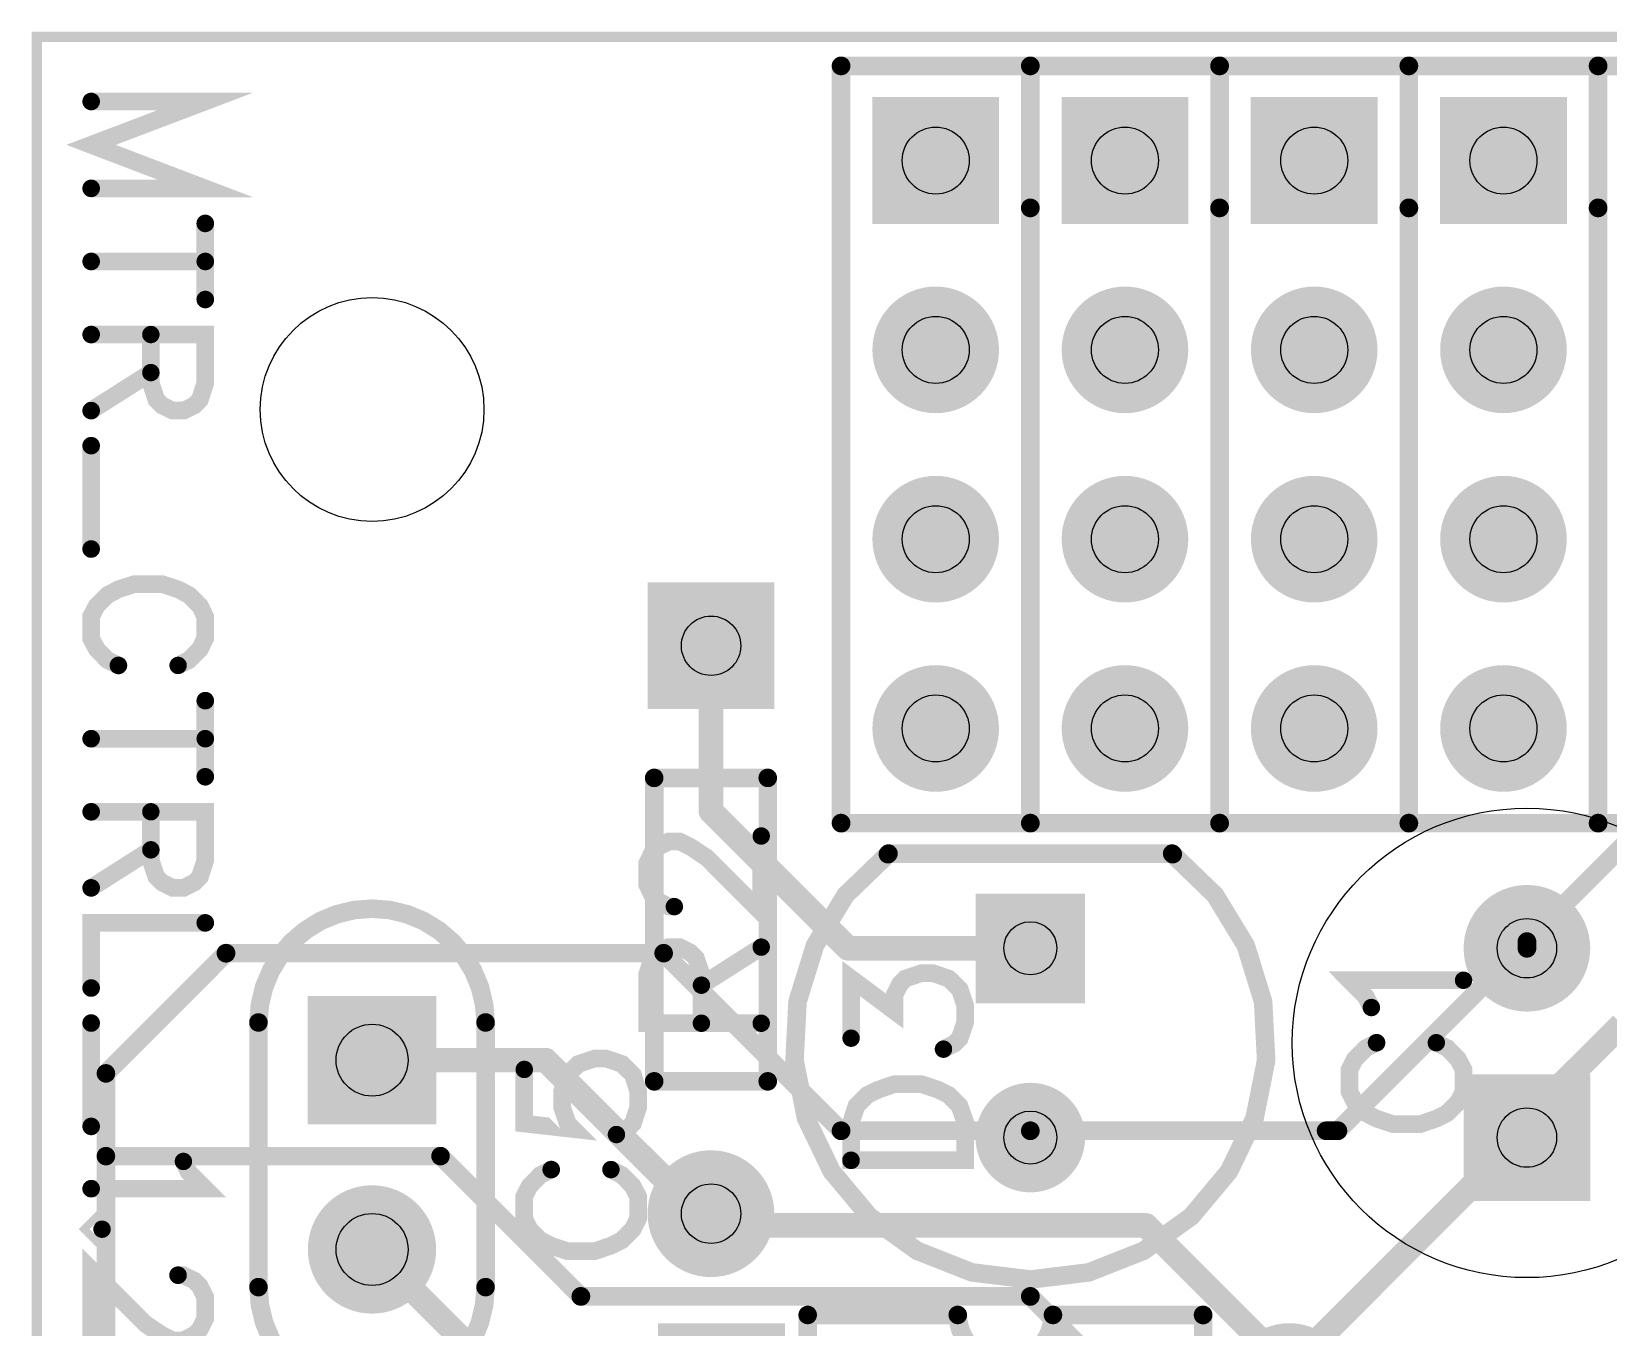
# Model space of a CAD drawing. Extents: x 0 to 2.88, y -0.23 to 2.17.
# Drawn here: x -0.003 to 0.83, y 1.484 to 2.168 of the extents above; entities that cross this region are included whole.
import ezdxf

# ---------------------------------------------------------------- set-up
doc = ezdxf.new("R2010")
doc.units = 0
for name, color, linetype in [('Board_Outline', 13, 'CONTINUOUS'), ('Bottom', 6, 'CONTINUOUS'), ('Bottom_Mask', 10, 'CONTINUOUS'), ('Drill_Bottom', 8, 'CONTINUOUS'), ('Drill_Top', 7, 'CONTINUOUS'), ('Top', 5, 'CONTINUOUS'), ('Top_Assy', 1, 'CONTINUOUS'), ('Top_Mask', 3, 'CONTINUOUS'), ('Top_Silk', 2, 'CONTINUOUS')]:
    doc.layers.add(name, color=color, linetype=linetype)

msp = doc.modelspace()

# ---------------------------------------------------------------- linework, layer by layer
at = {"layer": 'Board_Outline', "linetype": 'CONTINUOUS', "const_width": 0.0055}
msp.add_lwpolyline([(0, 2.1654), (2.874, 2.1654), (2.874, 0), (0, 0), (0, 2.1654)], dxfattribs=at)
at = {"layer": 'Bottom', "linetype": 'CONTINUOUS'}
for points, const_width in [([(0.4898, 2, 1), (0.4602, 2, 1), (0.4898, 2, 1)], 0.0295), ([(0.5898, 2, 1), (0.5602, 2, 1), (0.5898, 2, 1)], 0.0295), ([(0.6898, 2, 1), (0.6602, 2, 1), (0.6898, 2, 1)], 0.0295), ([(0.7898, 2, 1), (0.7602, 2, 1), (0.7898, 2, 1)], 0.0295), ([(0.4898, 1.9, 1), (0.4602, 1.9, 1), (0.4898, 1.9, 1)], 0.0295), ([(0.5898, 1.9, 1), (0.5602, 1.9, 1), (0.5898, 1.9, 1)], 0.0295), ([(0.6898, 1.9, 1), (0.6602, 1.9, 1), (0.6898, 1.9, 1)], 0.0295), ([(0.7898, 1.9, 1), (0.7602, 1.9, 1), (0.7898, 1.9, 1)], 0.0295), ([(0.353, 1.8437, 1), (0.3595, 1.8437, 1), (0.353, 1.8437, 1)], 0.0065), ([(0.4898, 1.8, 1), (0.4602, 1.8, 1), (0.4898, 1.8, 1)], 0.0295), ([(0.5898, 1.8, 1), (0.5602, 1.8, 1), (0.5898, 1.8, 1)], 0.0295), ([(0.6898, 1.8, 1), (0.6602, 1.8, 1), (0.6898, 1.8, 1)], 0.0295), ([(0.7898, 1.8, 1), (0.7602, 1.8, 1), (0.7898, 1.8, 1)], 0.0295), ([(0.353, 1.7562, 1), (0.3595, 1.7562, 1), (0.353, 1.7562, 1)], 0.0065), ([(0.353, 1.7562, 1), (0.3595, 1.7562, 1), (0.353, 1.7562, 1)], 0.0065), ([(0.8022, 1.6839, 1), (0.7726, 1.6839, 1), (0.8022, 1.6839, 1)], 0.0295), ([(0.7849, 1.6874, 1), (0.7899, 1.6874, 1), (0.7849, 1.6874, 1)], 0.0049), ([(0.7849, 1.6874, 1), (0.7899, 1.6874, 1), (0.7849, 1.6874, 1)], 0.0049), ([(0.0975, 1.6813, 1), (0.1025, 1.6813, 1), (0.0975, 1.6813, 1)], 0.0049), ([(0.0975, 1.6813, 1), (0.1025, 1.6813, 1), (0.0975, 1.6813, 1)], 0.0049), ([(0.3288, 1.6813, 1), (0.3337, 1.6813, 1), (0.3288, 1.6813, 1)], 0.0049), ([(0.3288, 1.6813, 1), (0.3337, 1.6813, 1), (0.3288, 1.6813, 1)], 0.0049), ([(0.4254, 1.6839, 1), (0.4319, 1.6839, 1), (0.4254, 1.6839, 1)], 0.0065), ([(0.4254, 1.6839, 1), (0.4319, 1.6839, 1), (0.4254, 1.6839, 1)], 0.0065), ([(0.5218, 1.6839, 1), (0.5282, 1.6839, 1), (0.5218, 1.6839, 1)], 0.0065), ([(0.7849, 1.6839, 1), (0.7899, 1.6839, 1), (0.7849, 1.6839, 1)], 0.0049), ([(0.1739, 1.6248, 1), (0.1804, 1.6248, 1), (0.1739, 1.6248, 1)], 0.0065), ([(0.2657, 1.6248, 1), (0.2722, 1.6248, 1), (0.2657, 1.6248, 1)], 0.0065), ([(0.2657, 1.6248, 1), (0.2722, 1.6248, 1), (0.2657, 1.6248, 1)], 0.0065), ([(0.0341, 1.6178, 1), (0.039, 1.6178, 1), (0.0341, 1.6178, 1)], 0.0049), ([(0.0341, 1.6178, 1), (0.039, 1.6178, 1), (0.0341, 1.6178, 1)], 0.0049), ([(0.5375, 1.5839, 1), (0.5125, 1.5839, 1), (0.5375, 1.5839, 1)], 0.025), ([(0.4225, 1.5875, 1), (0.4275, 1.5875, 1), (0.4225, 1.5875, 1)], 0.0049), ([(0.4225, 1.5875, 1), (0.4275, 1.5875, 1), (0.4225, 1.5875, 1)], 0.0049), ([(0.5218, 1.5875, 1), (0.5282, 1.5875, 1), (0.5218, 1.5875, 1)], 0.0065), ([(0.5225, 1.5875, 1), (0.5275, 1.5875, 1), (0.5225, 1.5875, 1)], 0.0049), ([(0.5225, 1.5875, 1), (0.5275, 1.5875, 1), (0.5225, 1.5875, 1)], 0.0049), ([(0.6788, 1.5875, 1), (0.6837, 1.5875, 1), (0.6788, 1.5875, 1)], 0.0049), ([(0.6788, 1.5875, 1), (0.6837, 1.5875, 1), (0.6788, 1.5875, 1)], 0.0049), ([(0.6788, 1.5875, 1), (0.6837, 1.5875, 1), (0.6788, 1.5875, 1)], 0.0049), ([(0.685, 1.5875, 1), (0.69, 1.5875, 1), (0.685, 1.5875, 1)], 0.0049), ([(0.685, 1.5875, 1), (0.69, 1.5875, 1), (0.685, 1.5875, 1)], 0.0049), ([(0.685, 1.5875, 1), (0.69, 1.5875, 1), (0.685, 1.5875, 1)], 0.0049), ([(0.685, 1.5875, 1), (0.69, 1.5875, 1), (0.685, 1.5875, 1)], 0.0049), ([(0.5218, 1.5839, 1), (0.5282, 1.5839, 1), (0.5218, 1.5839, 1)], 0.0065), ([(0.7744, 1.5839, 1), (0.7809, 1.5839, 1), (0.7744, 1.5839, 1)], 0.0065), ([(0.7744, 1.5839, 1), (0.7809, 1.5839, 1), (0.7744, 1.5839, 1)], 0.0065), ([(0.7806, 1.5839, 1), (0.7871, 1.5839, 1), (0.7806, 1.5839, 1)], 0.0065), ([(0.7806, 1.5839, 1), (0.7871, 1.5839, 1), (0.7806, 1.5839, 1)], 0.0065), ([(0.7842, 1.5839, 1), (0.7906, 1.5839, 1), (0.7842, 1.5839, 1)], 0.0065), ([(0.7842, 1.5839, 1), (0.7906, 1.5839, 1), (0.7842, 1.5839, 1)], 0.0065), ([(0.0341, 1.5741, 1), (0.039, 1.5741, 1), (0.0341, 1.5741, 1)], 0.0049), ([(0.0341, 1.5741, 1), (0.039, 1.5741, 1), (0.0341, 1.5741, 1)], 0.0049), ([(0.0341, 1.5741, 1), (0.039, 1.5741, 1), (0.0341, 1.5741, 1)], 0.0049), ([(0.2109, 1.5741, 1), (0.2158, 1.5741, 1), (0.2109, 1.5741, 1)], 0.0049), ([(0.2109, 1.5741, 1), (0.2158, 1.5741, 1), (0.2109, 1.5741, 1)], 0.0049), ([(0.371, 1.5437, 1), (0.3415, 1.5437, 1), (0.371, 1.5437, 1)], 0.0295), ([(0.1922, 1.5248, 1), (0.1622, 1.5248, 1), (0.1922, 1.5248, 1)], 0.03), ([(0.3405, 1.55, 1), (0.347, 1.55, 1), (0.3405, 1.55, 1)], 0.0065), ([(0.3405, 1.55, 1), (0.347, 1.55, 1), (0.3405, 1.55, 1)], 0.0065), ([(0.353, 1.55, 1), (0.3595, 1.55, 1), (0.353, 1.55, 1)], 0.0065), ([(0.353, 1.55, 1), (0.3595, 1.55, 1), (0.353, 1.55, 1)], 0.0065), ([(0.353, 1.55, 1), (0.3595, 1.55, 1), (0.353, 1.55, 1)], 0.0065), ([(0.353, 1.5437, 1), (0.3595, 1.5437, 1), (0.353, 1.5437, 1)], 0.0065), ([(0.353, 1.5375, 1), (0.3595, 1.5375, 1), (0.353, 1.5375, 1)], 0.0065), ([(0.353, 1.5375, 1), (0.3595, 1.5375, 1), (0.353, 1.5375, 1)], 0.0065), ([(0.5829, 1.5375, 1), (0.5894, 1.5375, 1), (0.5829, 1.5375, 1)], 0.0065), ([(0.5829, 1.5375, 1), (0.5894, 1.5375, 1), (0.5829, 1.5375, 1)], 0.0065), ([(0.1739, 1.5248, 1), (0.1804, 1.5248, 1), (0.1739, 1.5248, 1)], 0.0065), ([(0.285, 1.5, 1), (0.29, 1.5, 1), (0.285, 1.5, 1)], 0.0049), ([(0.285, 1.5, 1), (0.29, 1.5, 1), (0.285, 1.5, 1)], 0.0049), ([(0.5225, 1.5, 1), (0.5275, 1.5, 1), (0.5225, 1.5, 1)], 0.0049), ([(0.5225, 1.5, 1), (0.5275, 1.5, 1), (0.5225, 1.5, 1)], 0.0049)]:
    msp.add_lwpolyline(points, format="xyb", dxfattribs=dict(at, const_width=const_width))
for points, const_width in [([(0.3563, 1.8437), (0.3563, 1.7562)], 0.013), ([(0.3563, 1.7562), (0.4286, 1.6839)], 0.013), ([(0.85, 1.75), (0.6875, 1.5875)], 0.0098), ([(0.7874, 1.6874), (0.6875, 1.5875)], 0.0098), ([(0.7874, 1.6839), (0.7874, 1.6874)], 0.0098), ([(0.1, 1.6813), (0.0366, 1.6178)], 0.0098), ([(0.3312, 1.6813), (0.1, 1.6813)], 0.0098), ([(0.425, 1.5875), (0.3312, 1.6813)], 0.0098), ([(0.4286, 1.6839), (0.525, 1.6839)], 0.013), ([(0.8375, 1.6437), (0.7776, 1.5839)], 0.013), ([(0.1772, 1.6248), (0.2689, 1.6248)], 0.013), ([(0.2689, 1.6248), (0.3438, 1.55)], 0.013), ([(0.0366, 1.6178), (0.0366, 1.5741)], 0.0098), ([(0.525, 1.5875), (0.425, 1.5875)], 0.0098), ([(0.525, 1.5839), (0.525, 1.5875)], 0.013), ([(0.6812, 1.5875), (0.525, 1.5875)], 0.0098), ([(0.6875, 1.5875), (0.6812, 1.5875)], 0.0098), ([(0.6875, 1.5875), (0.6812, 1.5875)], 0.0098), ([(0.6618, 1.4618), (0.7839, 1.5839)], 0.013), ([(0.7776, 1.5839), (0.7874, 1.5839)], 0.013), ([(0.7839, 1.5839), (0.7874, 1.5839)], 0.013), ([(0.0366, 1.5741), (0.2134, 1.5741)], 0.0098), ([(0.0366, 0.5572), (0.0366, 1.5741)], 0.0098), ([(0.2134, 1.5741), (0.2875, 1.5)], 0.0098), ([(0.3438, 1.55), (0.3562, 1.55)], 0.013), ([(0.3562, 1.55), (0.3562, 1.5375)], 0.013), ([(0.3563, 1.5437), (0.3562, 1.55)], 0.013), ([(0.3562, 1.5375), (0.5861, 1.5375)], 0.013), ([(0.5861, 1.5375), (0.6618, 1.4618)], 0.013), ([(0.3496, 1.3524), (0.1772, 1.5248)], 0.013), ([(0.2875, 1.5), (0.525, 1.5)], 0.0098), ([(0.525, 1.5), (0.6726, 1.3524)], 0.0098)]:
    msp.add_lwpolyline(points, dxfattribs=dict(at, const_width=const_width))
at = {"layer": 'Bottom'}
for points in [[(0.4455, 2.1295), (0.5045, 2.1295), (0.4455, 2.0705), (0.5045, 2.0705)], [(0.5455, 2.1295), (0.6045, 2.1295), (0.5455, 2.0705), (0.6045, 2.0705)], [(0.6455, 2.1295), (0.7045, 2.1295), (0.6455, 2.0705), (0.7045, 2.0705)], [(0.7455, 2.1295), (0.8045, 2.1295), (0.7455, 2.0705), (0.8045, 2.0705)], [(0.3267, 1.8733), (0.3858, 1.8733), (0.3267, 1.8142), (0.3858, 1.8142)], [(0.5, 1.7089), (0.55, 1.7089), (0.5, 1.6589), (0.55, 1.6589)], [(0.1472, 1.6548), (0.2072, 1.6548), (0.1472, 1.5948), (0.2072, 1.5948)], [(0.7579, 1.6134), (0.8169, 1.6134), (0.7579, 1.5543), (0.8169, 1.5543)]]:
    msp.add_solid(points, dxfattribs=at)
at = {"layer": 'Bottom_Mask', "linetype": 'CONTINUOUS'}
for points, const_width in [([(0.4917, 2, 1), (0.4583, 2, 1), (0.4917, 2, 1)], 0.0335), ([(0.4583, 2, 1), (0.4917, 2, 1), (0.4583, 2, 1)], 0.0335), ([(0.5917, 2, 1), (0.5583, 2, 1), (0.5917, 2, 1)], 0.0335), ([(0.5583, 2, 1), (0.5917, 2, 1), (0.5583, 2, 1)], 0.0335), ([(0.6917, 2, 1), (0.6583, 2, 1), (0.6917, 2, 1)], 0.0335), ([(0.6583, 2, 1), (0.6917, 2, 1), (0.6583, 2, 1)], 0.0335), ([(0.7917, 2, 1), (0.7583, 2, 1), (0.7917, 2, 1)], 0.0335), ([(0.7583, 2, 1), (0.7917, 2, 1), (0.7583, 2, 1)], 0.0335), ([(0.4917, 1.9, 1), (0.4583, 1.9, 1), (0.4917, 1.9, 1)], 0.0335), ([(0.4583, 1.9, 1), (0.4917, 1.9, 1), (0.4583, 1.9, 1)], 0.0335), ([(0.5917, 1.9, 1), (0.5583, 1.9, 1), (0.5917, 1.9, 1)], 0.0335), ([(0.5583, 1.9, 1), (0.5917, 1.9, 1), (0.5583, 1.9, 1)], 0.0335), ([(0.6917, 1.9, 1), (0.6583, 1.9, 1), (0.6917, 1.9, 1)], 0.0335), ([(0.6583, 1.9, 1), (0.6917, 1.9, 1), (0.6583, 1.9, 1)], 0.0335), ([(0.7917, 1.9, 1), (0.7583, 1.9, 1), (0.7917, 1.9, 1)], 0.0335), ([(0.7583, 1.9, 1), (0.7917, 1.9, 1), (0.7583, 1.9, 1)], 0.0335), ([(0.4917, 1.8, 1), (0.4583, 1.8, 1), (0.4917, 1.8, 1)], 0.0335), ([(0.4583, 1.8, 1), (0.4917, 1.8, 1), (0.4583, 1.8, 1)], 0.0335), ([(0.5917, 1.8, 1), (0.5583, 1.8, 1), (0.5917, 1.8, 1)], 0.0335), ([(0.5583, 1.8, 1), (0.5917, 1.8, 1), (0.5583, 1.8, 1)], 0.0335), ([(0.6917, 1.8, 1), (0.6583, 1.8, 1), (0.6917, 1.8, 1)], 0.0335), ([(0.6583, 1.8, 1), (0.6917, 1.8, 1), (0.6583, 1.8, 1)], 0.0335), ([(0.7917, 1.8, 1), (0.7583, 1.8, 1), (0.7917, 1.8, 1)], 0.0335), ([(0.7583, 1.8, 1), (0.7917, 1.8, 1), (0.7583, 1.8, 1)], 0.0335), ([(0.8041, 1.6839, 1), (0.7707, 1.6839, 1), (0.8041, 1.6839, 1)], 0.0335), ([(0.7707, 1.6839, 1), (0.8041, 1.6839, 1), (0.7707, 1.6839, 1)], 0.0335), ([(0.5395, 1.5839, 1), (0.5105, 1.5839, 1), (0.5395, 1.5839, 1)], 0.0289), ([(0.5105, 1.5839, 1), (0.5395, 1.5839, 1), (0.5105, 1.5839, 1)], 0.0289), ([(0.373, 1.5437, 1), (0.3395, 1.5437, 1), (0.373, 1.5437, 1)], 0.0335), ([(0.3395, 1.5437, 1), (0.373, 1.5437, 1), (0.3395, 1.5437, 1)], 0.0335), ([(0.1941, 1.5248, 1), (0.1602, 1.5248, 1), (0.1941, 1.5248, 1)], 0.0339), ([(0.1602, 1.5248, 1), (0.1941, 1.5248, 1), (0.1602, 1.5248, 1)], 0.0339), ([(0.6785, 1.4524, 1), (0.6451, 1.4524, 1), (0.6785, 1.4524, 1)], 0.0335), ([(0.6451, 1.4524, 1), (0.6785, 1.4524, 1), (0.6451, 1.4524, 1)], 0.0335)]:
    msp.add_lwpolyline(points, format="xyb", dxfattribs=dict(at, const_width=const_width))
at = {"layer": 'Bottom_Mask'}
for points in [[(0.4415, 2.1335), (0.5085, 2.1335), (0.4415, 2.0665), (0.5085, 2.0665)], [(0.5415, 2.1335), (0.6085, 2.1335), (0.5415, 2.0665), (0.6085, 2.0665)], [(0.6415, 2.1335), (0.7085, 2.1335), (0.6415, 2.0665), (0.7085, 2.0665)], [(0.7415, 2.1335), (0.8085, 2.1335), (0.7415, 2.0665), (0.8085, 2.0665)], [(0.3228, 1.8772), (0.3897, 1.8772), (0.3228, 1.8103), (0.3897, 1.8103)], [(0.4961, 1.7128), (0.5539, 1.7128), (0.4961, 1.6549), (0.5539, 1.6549)], [(0.1432, 1.6587), (0.2111, 1.6587), (0.1432, 1.5909), (0.2111, 1.5909)], [(0.7539, 1.6173), (0.8209, 1.6173), (0.7539, 1.5504), (0.8209, 1.5504)], [(0.3283, 1.4858), (0.3953, 1.4858), (0.3283, 1.4189), (0.3953, 1.4189)]]:
    msp.add_solid(points, dxfattribs=at)
at = {"layer": 'Drill_Bottom'}
for centre, radius in [((0.475, 2.1), 0.0177), ((0.575, 2.1), 0.0177), ((0.675, 2.1), 0.0177), ((0.775, 2.1), 0.0177), ((0.1772, 1.9685), 0.0591), ((0.475, 2), 0.0177), ((0.575, 2), 0.0177), ((0.675, 2), 0.0177), ((0.775, 2), 0.0177), ((0.475, 1.9), 0.0177), ((0.575, 1.9), 0.0177), ((0.675, 1.9), 0.0177), ((0.775, 1.9), 0.0177), ((0.3563, 1.8437), 0.0157), ((0.475, 1.8), 0.0177), ((0.575, 1.8), 0.0177), ((0.675, 1.8), 0.0177), ((0.775, 1.8), 0.0177), ((0.525, 1.6839), 0.014), ((0.7874, 1.6839), 0.0157), ((0.1772, 1.6248), 0.019), ((0.525, 1.5839), 0.014), ((0.7874, 1.5839), 0.0157), ((0.3563, 1.5437), 0.0157), ((0.1772, 1.5248), 0.019)]:
    msp.add_circle(centre, radius, dxfattribs=at)
at = {"layer": 'Drill_Top'}
for centre, radius in [((0.475, 2.1), 0.0177), ((0.575, 2.1), 0.0177), ((0.675, 2.1), 0.0177), ((0.775, 2.1), 0.0177), ((0.1772, 1.9685), 0.0591), ((0.475, 2), 0.0177), ((0.575, 2), 0.0177), ((0.675, 2), 0.0177), ((0.775, 2), 0.0177), ((0.475, 1.9), 0.0177), ((0.575, 1.9), 0.0177), ((0.675, 1.9), 0.0177), ((0.775, 1.9), 0.0177), ((0.3563, 1.8437), 0.0157), ((0.475, 1.8), 0.0177), ((0.575, 1.8), 0.0177), ((0.675, 1.8), 0.0177), ((0.775, 1.8), 0.0177), ((0.525, 1.6839), 0.014), ((0.7874, 1.6839), 0.0157), ((0.1772, 1.6248), 0.019), ((0.525, 1.5839), 0.014), ((0.7874, 1.5839), 0.0157), ((0.3563, 1.5437), 0.0157), ((0.1772, 1.5248), 0.019)]:
    msp.add_circle(centre, radius, dxfattribs=at)
at = {"layer": 'Top', "linetype": 'CONTINUOUS'}
for points, const_width in [([(0.4898, 2, 1), (0.4602, 2, 1), (0.4898, 2, 1)], 0.0295), ([(0.5898, 2, 1), (0.5602, 2, 1), (0.5898, 2, 1)], 0.0295), ([(0.6898, 2, 1), (0.6602, 2, 1), (0.6898, 2, 1)], 0.0295), ([(0.7898, 2, 1), (0.7602, 2, 1), (0.7898, 2, 1)], 0.0295), ([(0.4898, 1.9, 1), (0.4602, 1.9, 1), (0.4898, 1.9, 1)], 0.0295), ([(0.5898, 1.9, 1), (0.5602, 1.9, 1), (0.5898, 1.9, 1)], 0.0295), ([(0.6898, 1.9, 1), (0.6602, 1.9, 1), (0.6898, 1.9, 1)], 0.0295), ([(0.7898, 1.9, 1), (0.7602, 1.9, 1), (0.7898, 1.9, 1)], 0.0295), ([(0.4898, 1.8, 1), (0.4602, 1.8, 1), (0.4898, 1.8, 1)], 0.0295), ([(0.5898, 1.8, 1), (0.5602, 1.8, 1), (0.5898, 1.8, 1)], 0.0295), ([(0.6898, 1.8, 1), (0.6602, 1.8, 1), (0.6898, 1.8, 1)], 0.0295), ([(0.7898, 1.8, 1), (0.7602, 1.8, 1), (0.7898, 1.8, 1)], 0.0295), ([(0.8022, 1.6839, 1), (0.7726, 1.6839, 1), (0.8022, 1.6839, 1)], 0.0295), ([(0.5375, 1.5839, 1), (0.5125, 1.5839, 1), (0.5375, 1.5839, 1)], 0.025), ([(0.371, 1.5437, 1), (0.3415, 1.5437, 1), (0.371, 1.5437, 1)], 0.0295), ([(0.1922, 1.5248, 1), (0.1622, 1.5248, 1), (0.1922, 1.5248, 1)], 0.03)]:
    msp.add_lwpolyline(points, format="xyb", dxfattribs=dict(at, const_width=const_width))
at = {"layer": 'Top'}
for points in [[(0.4455, 2.1295), (0.5045, 2.1295), (0.4455, 2.0705), (0.5045, 2.0705)], [(0.5455, 2.1295), (0.6045, 2.1295), (0.5455, 2.0705), (0.6045, 2.0705)], [(0.6455, 2.1295), (0.7045, 2.1295), (0.6455, 2.0705), (0.7045, 2.0705)], [(0.7455, 2.1295), (0.8045, 2.1295), (0.7455, 2.0705), (0.8045, 2.0705)], [(0.3267, 1.8733), (0.3858, 1.8733), (0.3267, 1.8142), (0.3858, 1.8142)], [(0.5, 1.7089), (0.55, 1.7089), (0.5, 1.6589), (0.55, 1.6589)], [(0.1472, 1.6548), (0.2072, 1.6548), (0.1472, 1.5948), (0.2072, 1.5948)], [(0.7579, 1.6134), (0.8169, 1.6134), (0.7579, 1.5543), (0.8169, 1.5543)]]:
    msp.add_solid(points, dxfattribs=at)
at = {"layer": 'Top_Assy', "linetype": 'CONTINUOUS', "const_width": 0.0093}
for points in [[(0.0287, 2.0853), (0.089, 2.0853), (0.0287, 2.1083), (0.089, 2.1312), (0.0287, 2.1312)], [(0.089, 2.0668), (0.089, 2.0266)], [(0.089, 2.0467), (0.0287, 2.0467)], [(0.0603, 2.0081), (0.0603, 1.9823), (0.0632, 1.9737), (0.0661, 1.9707), (0.0718, 1.9679), (0.0776, 1.9679), (0.0833, 1.9707), (0.0862, 1.9737), (0.089, 1.9823), (0.089, 2.0081), (0.0287, 2.0081)], [(0.0603, 1.988), (0.0287, 1.9679)], [(0.0287, 1.9494), (0.0287, 1.8948)], [(0.0747, 1.8333), (0.0804, 1.8361), (0.0862, 1.8419), (0.089, 1.8476), (0.089, 1.8591), (0.0862, 1.8648), (0.0804, 1.8705), (0.0747, 1.8735), (0.0661, 1.8763), (0.0517, 1.8763), (0.0431, 1.8735), (0.0374, 1.8705), (0.0317, 1.8648), (0.0287, 1.8591), (0.0287, 1.8476), (0.0317, 1.8419), (0.0374, 1.8361), (0.0431, 1.8333)], [(0.089, 1.8147), (0.089, 1.7745)], [(0.089, 1.7946), (0.0287, 1.7946)], [(0.0603, 1.756), (0.0603, 1.7302), (0.0632, 1.7216), (0.0661, 1.7187), (0.0718, 1.7158), (0.0776, 1.7158), (0.0833, 1.7187), (0.0862, 1.7216), (0.089, 1.7302), (0.089, 1.756), (0.0287, 1.756)], [(0.0603, 1.7359), (0.0287, 1.7158)], [(0.089, 1.6973), (0.0287, 1.6973), (0.0287, 1.6629)], [(0.0287, 1.6444), (0.0287, 1.5898)], [(0.0775, 1.5713), (0.0804, 1.5655), (0.089, 1.5569), (0.0287, 1.5569)], [(0.0345, 1.5355), (0.0316, 1.5384), (0.0287, 1.5355), (0.0316, 1.5326), (0.0345, 1.5355)], [(0.0746, 1.5112), (0.0775, 1.5112), (0.0833, 1.5083), (0.0861, 1.5055), (0.089, 1.4997), (0.089, 1.4882), (0.0861, 1.4825), (0.0833, 1.4797), (0.0775, 1.4768), (0.0718, 1.4768), (0.066, 1.4797), (0.0575, 1.4854), (0.0287, 1.5141), (0.0287, 1.4739)]]:
    msp.add_lwpolyline(points, dxfattribs=at)
at = {"layer": 'Top_Assy', "linetype": 'CONTINUOUS', "const_width": 0.0046}
for points in [[(0.0264, 2.1312, 1), (0.0311, 2.1312, 1), (0.0264, 2.1312, 1)], [(0.0264, 2.0853, 1), (0.0311, 2.0853, 1), (0.0264, 2.0853, 1)], [(0.0867, 2.0668, 1), (0.0914, 2.0668, 1), (0.0867, 2.0668, 1)], [(0.0264, 2.0467, 1), (0.0311, 2.0467, 1), (0.0264, 2.0467, 1)], [(0.0867, 2.0467, 1), (0.0914, 2.0467, 1), (0.0867, 2.0467, 1)], [(0.0867, 2.0266, 1), (0.0914, 2.0266, 1), (0.0867, 2.0266, 1)], [(0.0264, 2.0081, 1), (0.0311, 2.0081, 1), (0.0264, 2.0081, 1)], [(0.058, 2.0081, 1), (0.0626, 2.0081, 1), (0.058, 2.0081, 1)], [(0.058, 1.988, 1), (0.0626, 1.988, 1), (0.058, 1.988, 1)], [(0.0264, 1.9679, 1), (0.0311, 1.9679, 1), (0.0264, 1.9679, 1)], [(0.0264, 1.9494, 1), (0.0311, 1.9494, 1), (0.0264, 1.9494, 1)], [(0.0264, 1.8948, 1), (0.0311, 1.8948, 1), (0.0264, 1.8948, 1)], [(0.0408, 1.8333, 1), (0.0455, 1.8333, 1), (0.0408, 1.8333, 1)], [(0.0724, 1.8333, 1), (0.077, 1.8333, 1), (0.0724, 1.8333, 1)], [(0.0867, 1.8147, 1), (0.0914, 1.8147, 1), (0.0867, 1.8147, 1)], [(0.0264, 1.7946, 1), (0.0311, 1.7946, 1), (0.0264, 1.7946, 1)], [(0.0867, 1.7946, 1), (0.0914, 1.7946, 1), (0.0867, 1.7946, 1)], [(0.0867, 1.7745, 1), (0.0914, 1.7745, 1), (0.0867, 1.7745, 1)], [(0.0264, 1.756, 1), (0.0311, 1.756, 1), (0.0264, 1.756, 1)], [(0.058, 1.756, 1), (0.0626, 1.756, 1), (0.058, 1.756, 1)], [(0.058, 1.7359, 1), (0.0626, 1.7359, 1), (0.058, 1.7359, 1)], [(0.0264, 1.7158, 1), (0.0311, 1.7158, 1), (0.0264, 1.7158, 1)], [(0.0867, 1.6973, 1), (0.0914, 1.6973, 1), (0.0867, 1.6973, 1)], [(0.0264, 1.6629, 1), (0.0311, 1.6629, 1), (0.0264, 1.6629, 1)], [(0.0264, 1.6444, 1), (0.0311, 1.6444, 1), (0.0264, 1.6444, 1)], [(0.0264, 1.5898, 1), (0.0311, 1.5898, 1), (0.0264, 1.5898, 1)], [(0.0752, 1.5713, 1), (0.0798, 1.5713, 1), (0.0752, 1.5713, 1)], [(0.0264, 1.5569, 1), (0.0311, 1.5569, 1), (0.0264, 1.5569, 1)], [(0.0322, 1.5355, 1), (0.0368, 1.5355, 1), (0.0322, 1.5355, 1)], [(0.0723, 1.5112, 1), (0.077, 1.5112, 1), (0.0723, 1.5112, 1)]]:
    msp.add_lwpolyline(points, format="xyb", dxfattribs=at)
at = {"layer": 'Top_Mask', "linetype": 'CONTINUOUS'}
for points, const_width in [([(0.4917, 2, 1), (0.4583, 2, 1), (0.4917, 2, 1)], 0.0335), ([(0.4583, 2, 1), (0.4917, 2, 1), (0.4583, 2, 1)], 0.0335), ([(0.5917, 2, 1), (0.5583, 2, 1), (0.5917, 2, 1)], 0.0335), ([(0.5583, 2, 1), (0.5917, 2, 1), (0.5583, 2, 1)], 0.0335), ([(0.6917, 2, 1), (0.6583, 2, 1), (0.6917, 2, 1)], 0.0335), ([(0.6583, 2, 1), (0.6917, 2, 1), (0.6583, 2, 1)], 0.0335), ([(0.7917, 2, 1), (0.7583, 2, 1), (0.7917, 2, 1)], 0.0335), ([(0.7583, 2, 1), (0.7917, 2, 1), (0.7583, 2, 1)], 0.0335), ([(0.4917, 1.9, 1), (0.4583, 1.9, 1), (0.4917, 1.9, 1)], 0.0335), ([(0.4583, 1.9, 1), (0.4917, 1.9, 1), (0.4583, 1.9, 1)], 0.0335), ([(0.5917, 1.9, 1), (0.5583, 1.9, 1), (0.5917, 1.9, 1)], 0.0335), ([(0.5583, 1.9, 1), (0.5917, 1.9, 1), (0.5583, 1.9, 1)], 0.0335), ([(0.6917, 1.9, 1), (0.6583, 1.9, 1), (0.6917, 1.9, 1)], 0.0335), ([(0.6583, 1.9, 1), (0.6917, 1.9, 1), (0.6583, 1.9, 1)], 0.0335), ([(0.7917, 1.9, 1), (0.7583, 1.9, 1), (0.7917, 1.9, 1)], 0.0335), ([(0.7583, 1.9, 1), (0.7917, 1.9, 1), (0.7583, 1.9, 1)], 0.0335), ([(0.4917, 1.8, 1), (0.4583, 1.8, 1), (0.4917, 1.8, 1)], 0.0335), ([(0.4583, 1.8, 1), (0.4917, 1.8, 1), (0.4583, 1.8, 1)], 0.0335), ([(0.5917, 1.8, 1), (0.5583, 1.8, 1), (0.5917, 1.8, 1)], 0.0335), ([(0.5583, 1.8, 1), (0.5917, 1.8, 1), (0.5583, 1.8, 1)], 0.0335), ([(0.6917, 1.8, 1), (0.6583, 1.8, 1), (0.6917, 1.8, 1)], 0.0335), ([(0.6583, 1.8, 1), (0.6917, 1.8, 1), (0.6583, 1.8, 1)], 0.0335), ([(0.7917, 1.8, 1), (0.7583, 1.8, 1), (0.7917, 1.8, 1)], 0.0335), ([(0.7583, 1.8, 1), (0.7917, 1.8, 1), (0.7583, 1.8, 1)], 0.0335), ([(0.8041, 1.6839, 1), (0.7707, 1.6839, 1), (0.8041, 1.6839, 1)], 0.0335), ([(0.7707, 1.6839, 1), (0.8041, 1.6839, 1), (0.7707, 1.6839, 1)], 0.0335), ([(0.5395, 1.5839, 1), (0.5105, 1.5839, 1), (0.5395, 1.5839, 1)], 0.0289), ([(0.5105, 1.5839, 1), (0.5395, 1.5839, 1), (0.5105, 1.5839, 1)], 0.0289), ([(0.373, 1.5437, 1), (0.3395, 1.5437, 1), (0.373, 1.5437, 1)], 0.0335), ([(0.3395, 1.5437, 1), (0.373, 1.5437, 1), (0.3395, 1.5437, 1)], 0.0335), ([(0.1941, 1.5248, 1), (0.1602, 1.5248, 1), (0.1941, 1.5248, 1)], 0.0339), ([(0.1602, 1.5248, 1), (0.1941, 1.5248, 1), (0.1602, 1.5248, 1)], 0.0339), ([(0.6785, 1.4524, 1), (0.6451, 1.4524, 1), (0.6785, 1.4524, 1)], 0.0335), ([(0.6451, 1.4524, 1), (0.6785, 1.4524, 1), (0.6451, 1.4524, 1)], 0.0335)]:
    msp.add_lwpolyline(points, format="xyb", dxfattribs=dict(at, const_width=const_width))
at = {"layer": 'Top_Mask'}
for points in [[(0.4415, 2.1335), (0.5085, 2.1335), (0.4415, 2.0665), (0.5085, 2.0665)], [(0.5415, 2.1335), (0.6085, 2.1335), (0.5415, 2.0665), (0.6085, 2.0665)], [(0.6415, 2.1335), (0.7085, 2.1335), (0.6415, 2.0665), (0.7085, 2.0665)], [(0.7415, 2.1335), (0.8085, 2.1335), (0.7415, 2.0665), (0.8085, 2.0665)], [(0.3228, 1.8772), (0.3897, 1.8772), (0.3228, 1.8103), (0.3897, 1.8103)], [(0.4961, 1.7128), (0.5539, 1.7128), (0.4961, 1.6549), (0.5539, 1.6549)], [(0.1432, 1.6587), (0.2111, 1.6587), (0.1432, 1.5909), (0.2111, 1.5909)], [(0.7539, 1.6173), (0.8209, 1.6173), (0.7539, 1.5504), (0.8209, 1.5504)], [(0.3283, 1.4858), (0.3953, 1.4858), (0.3283, 1.4189), (0.3953, 1.4189)]]:
    msp.add_solid(points, dxfattribs=at)
at = {"layer": 'Top_Silk', "linetype": 'CONTINUOUS'}
for points, const_width in [([(0.4225, 2.15, 1), (0.4275, 2.15, 1), (0.4225, 2.15, 1)], 0.0049), ([(0.4225, 2.15, 1), (0.4275, 2.15, 1), (0.4225, 2.15, 1)], 0.0049), ([(0.5225, 2.15, 1), (0.5275, 2.15, 1), (0.5225, 2.15, 1)], 0.0049), ([(0.5225, 2.15, 1), (0.5275, 2.15, 1), (0.5225, 2.15, 1)], 0.0049), ([(0.5225, 2.15, 1), (0.5275, 2.15, 1), (0.5225, 2.15, 1)], 0.0049), ([(0.5225, 2.15, 1), (0.5275, 2.15, 1), (0.5225, 2.15, 1)], 0.0049), ([(0.6225, 2.15, 1), (0.6275, 2.15, 1), (0.6225, 2.15, 1)], 0.0049), ([(0.6225, 2.15, 1), (0.6275, 2.15, 1), (0.6225, 2.15, 1)], 0.0049), ([(0.6225, 2.15, 1), (0.6275, 2.15, 1), (0.6225, 2.15, 1)], 0.0049), ([(0.6225, 2.15, 1), (0.6275, 2.15, 1), (0.6225, 2.15, 1)], 0.0049), ([(0.7225, 2.15, 1), (0.7275, 2.15, 1), (0.7225, 2.15, 1)], 0.0049), ([(0.7225, 2.15, 1), (0.7275, 2.15, 1), (0.7225, 2.15, 1)], 0.0049), ([(0.7225, 2.15, 1), (0.7275, 2.15, 1), (0.7225, 2.15, 1)], 0.0049), ([(0.7225, 2.15, 1), (0.7275, 2.15, 1), (0.7225, 2.15, 1)], 0.0049), ([(0.8225, 2.15, 1), (0.8275, 2.15, 1), (0.8225, 2.15, 1)], 0.0049), ([(0.8225, 2.15, 1), (0.8275, 2.15, 1), (0.8225, 2.15, 1)], 0.0049), ([(0.8225, 2.15, 1), (0.8275, 2.15, 1), (0.8225, 2.15, 1)], 0.0049), ([(0.8225, 2.15, 1), (0.8275, 2.15, 1), (0.8225, 2.15, 1)], 0.0049), ([(0.5225, 2.075, 1), (0.5275, 2.075, 1), (0.5225, 2.075, 1)], 0.0049), ([(0.5225, 2.075, 1), (0.5275, 2.075, 1), (0.5225, 2.075, 1)], 0.0049), ([(0.6225, 2.075, 1), (0.6275, 2.075, 1), (0.6225, 2.075, 1)], 0.0049), ([(0.6225, 2.075, 1), (0.6275, 2.075, 1), (0.6225, 2.075, 1)], 0.0049), ([(0.7225, 2.075, 1), (0.7275, 2.075, 1), (0.7225, 2.075, 1)], 0.0049), ([(0.7225, 2.075, 1), (0.7275, 2.075, 1), (0.7225, 2.075, 1)], 0.0049), ([(0.8225, 2.075, 1), (0.8275, 2.075, 1), (0.8225, 2.075, 1)], 0.0049), ([(0.8225, 2.075, 1), (0.8275, 2.075, 1), (0.8225, 2.075, 1)], 0.0049), ([(0.3238, 1.7739, 1), (0.3287, 1.7739, 1), (0.3238, 1.7739, 1)], 0.0049), ([(0.3238, 1.7739, 1), (0.3287, 1.7739, 1), (0.3238, 1.7739, 1)], 0.0049), ([(0.3838, 1.7739, 1), (0.3887, 1.7739, 1), (0.3838, 1.7739, 1)], 0.0049), ([(0.3838, 1.7739, 1), (0.3887, 1.7739, 1), (0.3838, 1.7739, 1)], 0.0049), ([(0.4225, 1.75, 1), (0.4275, 1.75, 1), (0.4225, 1.75, 1)], 0.0049), ([(0.4225, 1.75, 1), (0.4275, 1.75, 1), (0.4225, 1.75, 1)], 0.0049), ([(0.5225, 1.75, 1), (0.5275, 1.75, 1), (0.5225, 1.75, 1)], 0.0049), ([(0.5225, 1.75, 1), (0.5275, 1.75, 1), (0.5225, 1.75, 1)], 0.0049), ([(0.5225, 1.75, 1), (0.5275, 1.75, 1), (0.5225, 1.75, 1)], 0.0049), ([(0.5225, 1.75, 1), (0.5275, 1.75, 1), (0.5225, 1.75, 1)], 0.0049), ([(0.6225, 1.75, 1), (0.6275, 1.75, 1), (0.6225, 1.75, 1)], 0.0049), ([(0.6225, 1.75, 1), (0.6275, 1.75, 1), (0.6225, 1.75, 1)], 0.0049), ([(0.6225, 1.75, 1), (0.6275, 1.75, 1), (0.6225, 1.75, 1)], 0.0049), ([(0.6225, 1.75, 1), (0.6275, 1.75, 1), (0.6225, 1.75, 1)], 0.0049), ([(0.7225, 1.75, 1), (0.7275, 1.75, 1), (0.7225, 1.75, 1)], 0.0049), ([(0.7225, 1.75, 1), (0.7275, 1.75, 1), (0.7225, 1.75, 1)], 0.0049), ([(0.7225, 1.75, 1), (0.7275, 1.75, 1), (0.7225, 1.75, 1)], 0.0049), ([(0.7225, 1.75, 1), (0.7275, 1.75, 1), (0.7225, 1.75, 1)], 0.0049), ([(0.8225, 1.75, 1), (0.8275, 1.75, 1), (0.8225, 1.75, 1)], 0.0049), ([(0.8225, 1.75, 1), (0.8275, 1.75, 1), (0.8225, 1.75, 1)], 0.0049), ([(0.8225, 1.75, 1), (0.8275, 1.75, 1), (0.8225, 1.75, 1)], 0.0049), ([(0.8225, 1.75, 1), (0.8275, 1.75, 1), (0.8225, 1.75, 1)], 0.0049), ([(0.3805, 1.7432, 1), (0.3851, 1.7432, 1), (0.3805, 1.7432, 1)], 0.0046), ([(0.4473, 1.7336, 1), (0.4522, 1.7336, 1), (0.4473, 1.7336, 1)], 0.0049), ([(0.4476, 1.7339, 1), (0.4525, 1.7339, 1), (0.4476, 1.7339, 1)], 0.0049), ([(0.5975, 1.7339, 1), (0.6024, 1.7339, 1), (0.5975, 1.7339, 1)], 0.0049), ([(0.5978, 1.7336, 1), (0.6027, 1.7336, 1), (0.5978, 1.7336, 1)], 0.0049), ([(0.3346, 1.7059, 1), (0.3392, 1.7059, 1), (0.3346, 1.7059, 1)], 0.0046), ([(0.3805, 1.6845, 1), (0.3851, 1.6845, 1), (0.3805, 1.6845, 1)], 0.0046), ([(0.3489, 1.6644, 1), (0.3535, 1.6644, 1), (0.3489, 1.6644, 1)], 0.0046), ([(0.7516, 1.667, 1), (0.7562, 1.667, 1), (0.7516, 1.667, 1)], 0.0046), ([(0.7029, 1.6526, 1), (0.7075, 1.6526, 1), (0.7029, 1.6526, 1)], 0.0046), ([(0.1147, 1.6447, 1), (0.1196, 1.6447, 1), (0.1147, 1.6447, 1)], 0.0049), ([(0.1147, 1.6447, 1), (0.1196, 1.6447, 1), (0.1147, 1.6447, 1)], 0.0049), ([(0.2347, 1.6447, 1), (0.2396, 1.6447, 1), (0.2347, 1.6447, 1)], 0.0049), ([(0.2347, 1.6447, 1), (0.2396, 1.6447, 1), (0.2347, 1.6447, 1)], 0.0049), ([(0.3489, 1.6443, 1), (0.3535, 1.6443, 1), (0.3489, 1.6443, 1)], 0.0046), ([(0.3805, 1.6443, 1), (0.3851, 1.6443, 1), (0.3805, 1.6443, 1)], 0.0046), ([(0.428, 1.6364, 1), (0.4326, 1.6364, 1), (0.428, 1.6364, 1)], 0.0046), ([(0.4768, 1.6306, 1), (0.4814, 1.6306, 1), (0.4768, 1.6306, 1)], 0.0046), ([(0.7056, 1.634, 1), (0.7103, 1.634, 1), (0.7056, 1.634, 1)], 0.0046), ([(0.7372, 1.634, 1), (0.7418, 1.634, 1), (0.7372, 1.634, 1)], 0.0046), ([(0.2553, 1.6199, 1), (0.2599, 1.6199, 1), (0.2553, 1.6199, 1)], 0.0046), ([(0.3238, 1.6136, 1), (0.3287, 1.6136, 1), (0.3238, 1.6136, 1)], 0.0049), ([(0.3238, 1.6136, 1), (0.3287, 1.6136, 1), (0.3238, 1.6136, 1)], 0.0049), ([(0.3838, 1.6136, 1), (0.3887, 1.6136, 1), (0.3838, 1.6136, 1)], 0.0049), ([(0.3838, 1.6136, 1), (0.3887, 1.6136, 1), (0.3838, 1.6136, 1)], 0.0049), ([(0.304, 1.5855, 1), (0.3086, 1.5855, 1), (0.304, 1.5855, 1)], 0.0046), ([(0.4279, 1.5719, 1), (0.4326, 1.5719, 1), (0.4279, 1.5719, 1)], 0.0046), ([(0.2695, 1.567, 1), (0.2742, 1.567, 1), (0.2695, 1.567, 1)], 0.0046), ([(0.3011, 1.567, 1), (0.3057, 1.567, 1), (0.3011, 1.567, 1)], 0.0046), ([(0.1147, 1.5049, 1), (0.1196, 1.5049, 1), (0.1147, 1.5049, 1)], 0.0049), ([(0.1147, 1.5049, 1), (0.1196, 1.5049, 1), (0.1147, 1.5049, 1)], 0.0049), ([(0.2347, 1.5049, 1), (0.2396, 1.5049, 1), (0.2347, 1.5049, 1)], 0.0049), ([(0.2347, 1.5049, 1), (0.2396, 1.5049, 1), (0.2347, 1.5049, 1)], 0.0049), ([(0.4049, 1.4902, 1), (0.4098, 1.4902, 1), (0.4049, 1.4902, 1)], 0.0049), ([(0.4049, 1.4902, 1), (0.4098, 1.4902, 1), (0.4049, 1.4902, 1)], 0.0049), ([(0.4842, 1.4902, 1), (0.4891, 1.4902, 1), (0.4842, 1.4902, 1)], 0.0049), ([(0.4842, 1.4902, 1), (0.4891, 1.4902, 1), (0.4842, 1.4902, 1)], 0.0049), ([(0.5345, 1.4902, 1), (0.5394, 1.4902, 1), (0.5345, 1.4902, 1)], 0.0049), ([(0.5345, 1.4902, 1), (0.5394, 1.4902, 1), (0.5345, 1.4902, 1)], 0.0049), ([(0.6138, 1.4902, 1), (0.6188, 1.4902, 1), (0.6138, 1.4902, 1)], 0.0049), ([(0.6138, 1.4902, 1), (0.6188, 1.4902, 1), (0.6138, 1.4902, 1)], 0.0049)]:
    msp.add_lwpolyline(points, format="xyb", dxfattribs=dict(at, const_width=const_width))
for points, const_width in [([(0.425, 2.15), (0.425, 1.75)], 0.0098), ([(0.425, 2.15), (0.525, 2.15)], 0.0098), ([(0.525, 2.15), (0.525, 2.075)], 0.0098), ([(0.525, 2.15), (0.525, 1.75)], 0.0098), ([(0.525, 2.15), (0.625, 2.15)], 0.0098), ([(0.625, 2.15), (0.625, 2.075)], 0.0098), ([(0.625, 2.15), (0.625, 1.75)], 0.0098), ([(0.625, 2.15), (0.725, 2.15)], 0.0098), ([(0.725, 2.15), (0.725, 2.075)], 0.0098), ([(0.725, 2.15), (0.725, 1.75)], 0.0098), ([(0.725, 2.15), (0.825, 2.15)], 0.0098), ([(0.825, 2.15), (0.825, 2.075)], 0.0098), ([(0.825, 2.15), (0.825, 1.75)], 0.0098), ([(0.825, 2.15), (0.925, 2.15)], 0.0098), ([(0.525, 2.075), (0.525, 1.75)], 0.0098), ([(0.625, 2.075), (0.625, 1.75)], 0.0098), ([(0.725, 2.075), (0.725, 1.75)], 0.0098), ([(0.825, 2.075), (0.825, 1.75)], 0.0098), ([(0.3263, 1.7739), (0.3263, 1.6136)], 0.0098), ([(0.3263, 1.7739), (0.3863, 1.7739)], 0.0098), ([(0.3863, 1.7739), (0.3863, 1.6136)], 0.0098), ([(0.425, 1.75), (0.525, 1.75)], 0.0098), ([(0.525, 1.75), (0.625, 1.75)], 0.0098), ([(0.625, 1.75), (0.725, 1.75)], 0.0098), ([(0.725, 1.75), (0.825, 1.75)], 0.0098), ([(0.825, 1.75), (0.925, 1.75)], 0.0098), ([(0.3369, 1.7059), (0.334, 1.7059), (0.3283, 1.7088), (0.3254, 1.7116), (0.3226, 1.7174), (0.3226, 1.7289), (0.3254, 1.7346), (0.3283, 1.7374), (0.334, 1.7403), (0.3397, 1.7403), (0.3455, 1.7374), (0.3541, 1.7317), (0.3828, 1.703), (0.3828, 1.7432)], 0.0093), ([(0.4498, 1.7336), (0.4274, 1.712), (0.4112, 1.6854), (0.402, 1.6557), (0.4004, 1.6247), (0.4065, 1.5942), (0.42, 1.5661), (0.4399, 1.5423), (0.4652, 1.5241), (0.4941, 1.5127), (0.525, 1.5089), (0.5559, 1.5127), (0.5848, 1.5241), (0.6101, 1.5423), (0.63, 1.5661), (0.6435, 1.5942), (0.6496, 1.6247), (0.648, 1.6557), (0.6388, 1.6854), (0.6226, 1.712), (0.6002, 1.7336)], 0.0098), ([(0.4501, 1.7339), (0.5999, 1.7339)], 0.0098), ([(0.2372, 1.6447), (0.2364, 1.6541), (0.2342, 1.6633), (0.2306, 1.672), (0.2257, 1.68), (0.2196, 1.6872), (0.2125, 1.6933), (0.2044, 1.6983), (0.1957, 1.7019), (0.1866, 1.7041), (0.1772, 1.7048), (0.1678, 1.7041), (0.1586, 1.7019), (0.1499, 1.6983), (0.1419, 1.6933), (0.1347, 1.6872), (0.1286, 1.68), (0.1237, 1.672), (0.1201, 1.6633), (0.1179, 1.6541), (0.1172, 1.6447)], 0.0098), ([(0.3512, 1.6443), (0.3512, 1.6701), (0.3483, 1.6787), (0.3454, 1.6816), (0.3397, 1.6845), (0.334, 1.6845), (0.3283, 1.6816), (0.3254, 1.6787), (0.3225, 1.6701), (0.3225, 1.6443), (0.3828, 1.6443)], 0.0093), ([(0.3512, 1.6644), (0.3828, 1.6845)], 0.0093), ([(0.4303, 1.6364), (0.4303, 1.6679), (0.4533, 1.6507), (0.4533, 1.6593), (0.4561, 1.665), (0.459, 1.6679), (0.4676, 1.6708), (0.4733, 1.6708), (0.4819, 1.6679), (0.4877, 1.6622), (0.4906, 1.6536), (0.4906, 1.6449), (0.4877, 1.6364), (0.4848, 1.6335), (0.4791, 1.6306)], 0.0093), ([(0.7052, 1.6526), (0.7023, 1.6583), (0.6937, 1.667), (0.7539, 1.667)], 0.0093), ([(0.1172, 1.6447), (0.1172, 1.5049)], 0.0098), ([(0.2372, 1.6447), (0.2372, 1.5049)], 0.0098), ([(0.708, 1.634), (0.7023, 1.6312), (0.6965, 1.6254), (0.6936, 1.6197), (0.6936, 1.6082), (0.6965, 1.6025), (0.7023, 1.5968), (0.708, 1.5939), (0.7166, 1.591), (0.731, 1.591), (0.7395, 1.5939), (0.7453, 1.5968), (0.751, 1.6025), (0.7539, 1.6082), (0.7539, 1.6197), (0.751, 1.6254), (0.7453, 1.6312), (0.7395, 1.634)], 0.0093), ([(0.2576, 1.6199), (0.2576, 1.5913), (0.2834, 1.5884), (0.2805, 1.5913), (0.2776, 1.5999), (0.2776, 1.6084), (0.2805, 1.6171), (0.2862, 1.6228), (0.2949, 1.6257), (0.3006, 1.6257), (0.3092, 1.6228), (0.315, 1.6171), (0.3178, 1.6084), (0.3178, 1.5999), (0.315, 1.5913), (0.312, 1.5884), (0.3063, 1.5855)], 0.0093), ([(0.3263, 1.6136), (0.3863, 1.6136)], 0.0098), ([(0.4303, 1.5719), (0.4906, 1.5719), (0.4906, 1.592), (0.4876, 1.6006), (0.4819, 1.6064), (0.4762, 1.6092), (0.4676, 1.6121), (0.4532, 1.6121), (0.4446, 1.6092), (0.4389, 1.6064), (0.4331, 1.6006), (0.4303, 1.592), (0.4303, 1.5719)], 0.0093), ([(0.2718, 1.567), (0.2661, 1.5641), (0.2604, 1.5583), (0.2575, 1.5526), (0.2575, 1.5412), (0.2604, 1.5354), (0.2661, 1.5297), (0.2718, 1.5268), (0.2805, 1.5239), (0.2949, 1.5239), (0.3034, 1.5268), (0.3092, 1.5297), (0.3149, 1.5354), (0.3178, 1.5412), (0.3178, 1.5526), (0.3149, 1.5583), (0.3092, 1.5641), (0.3034, 1.567)], 0.0093), ([(0.1172, 1.5049), (0.1179, 1.4955), (0.1201, 1.4863), (0.1237, 1.4776), (0.1286, 1.4696), (0.1347, 1.4624), (0.1419, 1.4563), (0.1499, 1.4514), (0.1586, 1.4477), (0.1678, 1.4455), (0.1772, 1.4448), (0.1866, 1.4455), (0.1957, 1.4477), (0.2044, 1.4514), (0.2125, 1.4563), (0.2196, 1.4624), (0.2257, 1.4696), (0.2306, 1.4776), (0.2342, 1.4863), (0.2364, 1.4955), (0.2372, 1.5049)], 0.0098), ([(0.4073, 1.4902), (0.4073, 0.7146)], 0.0098), ([(0.4073, 1.4902), (0.4867, 1.4902)], 0.0098), ([(0.4867, 1.4902), (0.487, 1.4863), (0.488, 1.4825), (0.4895, 1.4789), (0.4916, 1.4755), (0.4941, 1.4726), (0.4971, 1.4701), (0.5005, 1.468), (0.5041, 1.4665), (0.5079, 1.4656), (0.5118, 1.4653), (0.5157, 1.4656), (0.5195, 1.4665), (0.5231, 1.468), (0.5265, 1.4701), (0.5295, 1.4726), (0.532, 1.4755), (0.5341, 1.4789), (0.5356, 1.4825), (0.5366, 1.4863), (0.5369, 1.4902)], 0.0098), ([(0.5369, 1.4902), (0.6163, 1.4902)], 0.0098), ([(0.6163, 1.4902), (0.6163, 0.7146)], 0.0098)]:
    msp.add_lwpolyline(points, dxfattribs=dict(at, const_width=const_width))
at = {"layer": 'Top_Silk'}
msp.add_circle((0.7874, 1.6339), 0.124, dxfattribs=at)

doc.saveas('drawing.dxf')
